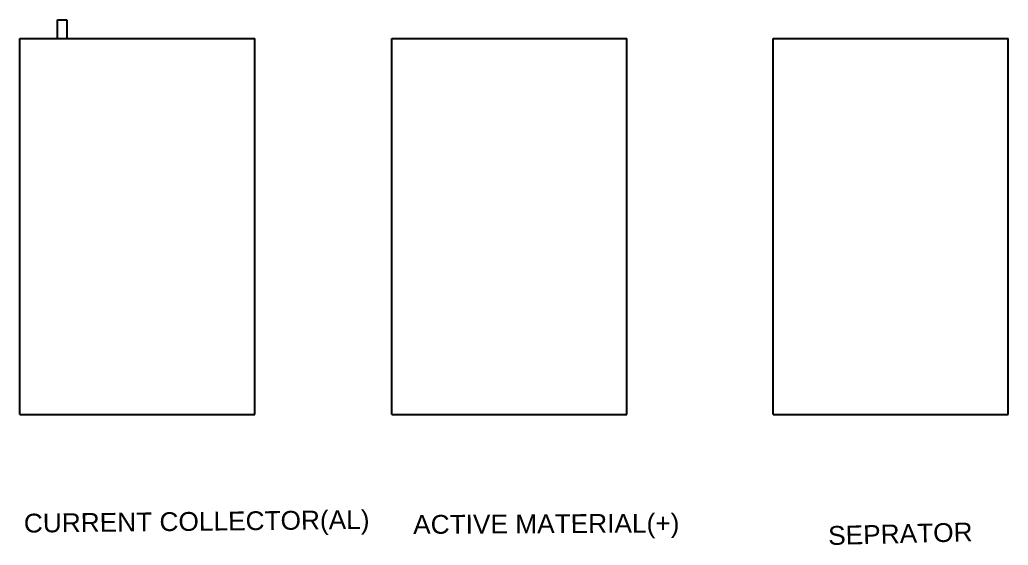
# Model space of a CAD drawing. Header units: metres. Extents: x 26.3 to 44.2, y 14.4 to 19.6.
# Drawn here: x 41.079 to 42.131, y 18.636 to 19.196 of the extents above; entities that cross this region are included whole.
import ezdxf

# ---------------------------------------------------------------- set-up
doc = ezdxf.new("R2010")
doc.units = ezdxf.units.M
doc.header["$MEASUREMENT"] = 0
doc.layers.add('Dimensions', color=7, linetype='Continuous', plot=False)
doc.layers.add('projections', color=80, linetype='Continuous')
doc.layers.add('seprator', color=254, linetype='Continuous')
doc.styles.add('Annotative', font='arial.ttf')

msp = doc.modelspace()

# ---------------------------------------------------------------- linework, layer by layer
at = {"layer": 'Dimensions', "color": 5}
for p, q in [((41.0788, 19.17552), (41.3288, 19.17552)), ((41.0788, 18.77552), (41.0788, 19.17552)), ((41.3288, 18.77552), (41.3288, 19.17552)), ((41.0788, 18.77552), (41.3288, 18.77552))]:
    msp.add_line(p, q, dxfattribs=at)
at = {"layer": 'Dimensions', "color": 252}
for p, q in [((41.47492, 19.17552), (41.72492, 19.17552)), ((41.47492, 18.77552), (41.47492, 19.17552)), ((41.72492, 18.77552), (41.72492, 19.17552)), ((41.47492, 18.77552), (41.72492, 18.77552))]:
    msp.add_line(p, q, dxfattribs=at)
at = {"layer": 'Dimensions'}
for p, q in [((41.88071, 19.17552), (42.13071, 19.17552)), ((41.88071, 18.77552), (41.88071, 19.17552)), ((42.13071, 18.77552), (42.13071, 19.17552)), ((41.88071, 18.77552), (42.13071, 18.77552))]:
    msp.add_line(p, q, dxfattribs=at)
at = {"layer": 'seprator', "color": 5}
for p, q in [((41.1188, 19.17552), (41.1188, 19.19552)), ((41.1188, 19.19552), (41.1288, 19.19552)), ((41.1288, 19.19552), (41.1288, 19.17552))]:
    msp.add_line(p, q, dxfattribs=at)

# ---------------------------------------------------------------- texts
at = {"layer": 'projections', "color": 2, "style": 'Annotative'}
for s, rotation, p in [('CURRENT COLLECTOR(AL)', 0.61545, (41.08325, 18.64979)), ('ACTIVE MATERIAL(+)', 0.32345, (41.4975, 18.6484)), ('SEPRATOR', 1.50623, (41.93934, 18.63657))]:
    msp.add_text(s, height=0.02, rotation=rotation, dxfattribs=at).set_placement(p)

doc.saveas('drawing.dxf')
